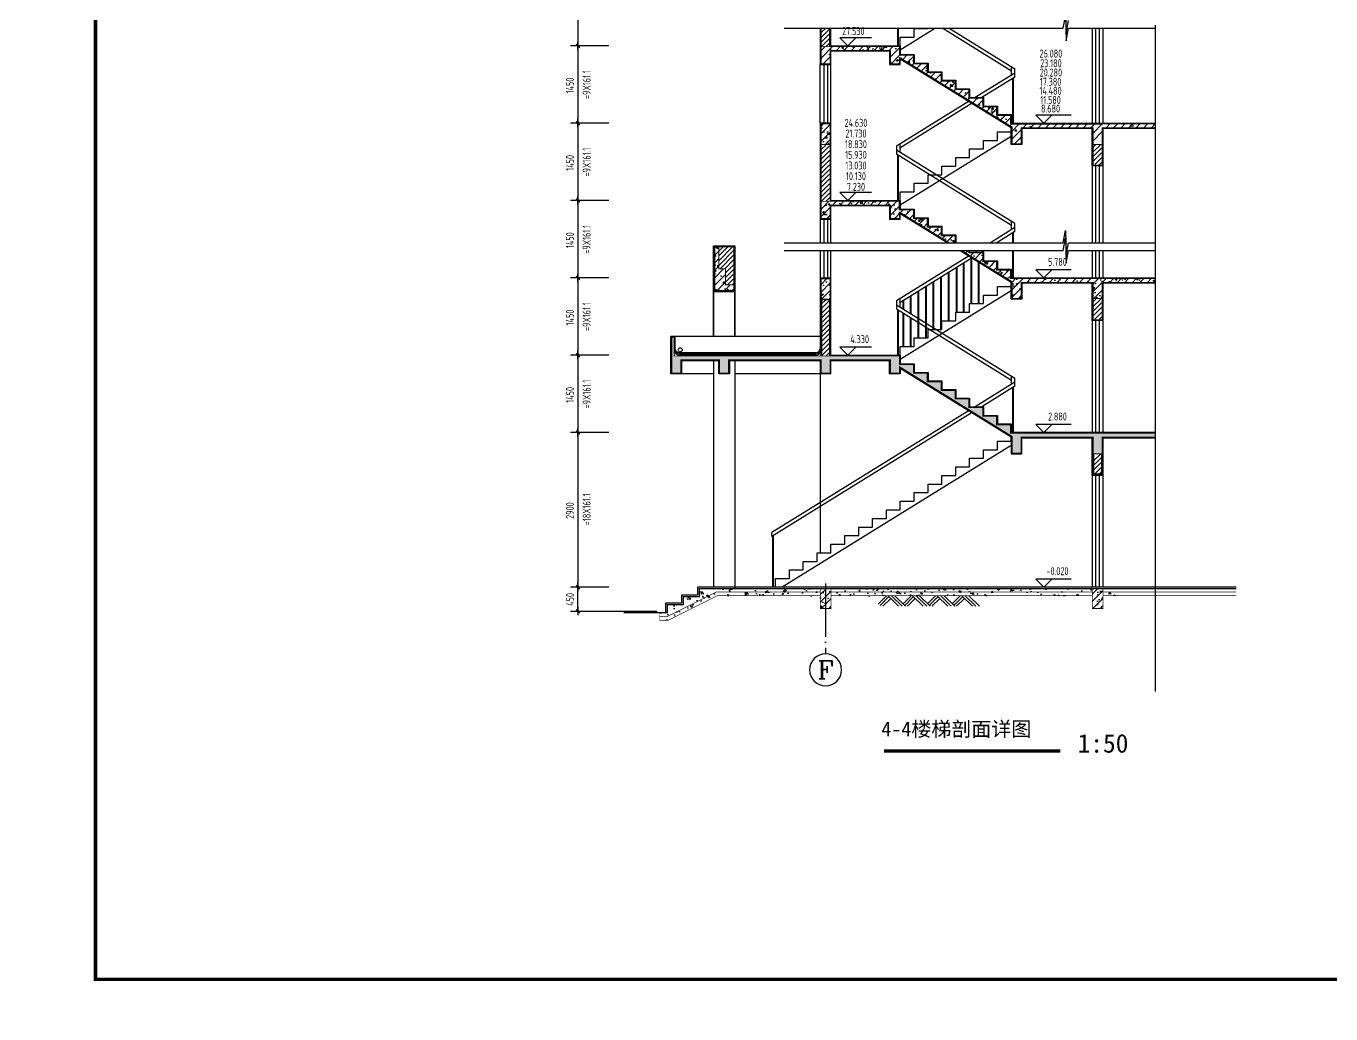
# Model space of a CAD drawing. Extents: x -726032 to 135930, y -151624 to 587044.
# Drawn here: x -246431 to -197503, y 262620 to 299664 of the extents above; entities that cross this region are included whole.
import ezdxf
from ezdxf.enums import TextEntityAlignment as Align

# ---------------------------------------------------------------- set-up
doc = ezdxf.new("R2010")
doc.units = 0
doc.header["$LTSCALE"] = 1000
doc.header["$MEASUREMENT"] = 0
doc.linetypes.add('DOTE', pattern=[2.42, 2, -0.2, 0.02, -0.2])
doc.layers.get('0').update_dxf_attribs({"linetype": 'CONTINUOUS'})
for name, color, linetype in [('AXIS', 245, 'CONTINUOUS'), ('AXIS_TEXT', 7, 'CONTINUOUS'), ('DOTE', 8, 'DOTE'), ('PUB_DIM', 245, 'CONTINUOUS'), ('PUB_TITLE', 1, 'CONTINUOUS'), ('WALL', 255, 'CONTINUOUS'), ('WINDOW', 155, 'CONTINUOUS'), ('WINDOW_TEXT', 7, 'CONTINUOUS'), ('构架', 4, 'CONTINUOUS')]:
    doc.layers.add(name, color=color, linetype=linetype)
doc.styles.add('-黑体', font='')
doc.styles.add('COMPLEX', font='COMPLEX')
doc.styles.add('DIM_FONT', font='isocp.shx', dxfattribs={"width": 0.8})
doc.styles.add('SIMPLEX', font='SIMPLEX.SHX')
doc.styles.get('-黑体').set_extended_font_data('SimHei')
pattern_1 = [(45, (-224101.57, 459835.21), (-141.42136, 141.42136), []), (50, (-224101.6, 459835.2), (717.2602, -62.7521), [75, -825]), (355, (-224101.6, 459835.2), (-138.7513, 752.192), [60, -660]), (100.4514, (-224041.8, 459830), (578.5094, 689.4395), [63.7402, -701.142]), (46.1842, (-224101.6, 460035.2), (1067.241, -165.519), [112.5, -1237.5]), (96.6356, (-224012.6, 460021.4), (934.663, 974.118), [95.61, -1051.713]), (351.1842, (-224101.6, 460035.2), (934.662, 974.1186), [90, -990]), (21, (-224001.6, 459985.2), (596.907, -402.6189), [75, -825]), (326, (-224001.6, 459985.2), (243.3153, 725.15), [60, -660]), (71.4514, (-223951.8, 459951.66), (840.2226, 322.5305), [63.7402, -701.142]), (37.5, (-224101.57, 459835.2), (12.15986, 332.89385), [0, -652, 0, -670, 0, -662.5]), (7.5, (-224101.57, 459835.2), (263.06954, 394.4117), [0, -382, 0, -637, 0, -252.5]), (327.5, (-224324.57, 459835.2), (533.82244, -22.55487), [0, -250, 0, -780, 0, -1035]), (317.5, (-224424.57, 459835.2), (583.1862, 100.105), [0, -325, 0, -518, 0, -735])]
pattern_2 = [(45, (-670256.32, 311824.95), (-88.388348, 88.388348), [])]

# ---------------------------------------------------------------- blocks, each defined once
blk = doc.blocks.new('_DIMX')
blk.add_line((-150, 0), (150, 0))
at = {"const_width": 50}
blk.add_lwpolyline([(-70, -70), (70, 70)], dxfattribs=at)
blk = doc.blocks.new('_AXISO')
blk.add_circle((0, 0), 0.5)
at = {"layer": 'AXIS_TEXT', "style": 'COMPLEX', "width": 1.041667}
blk.add_attdef('A', text='', height=0.56, dxfattribs=at).set_placement((-0.25, -0.28), (0.25, -0.28), align=Align.FIT)
blk = doc.blocks.new('_WBLK')
for p, q in [((-0.5, 0.5), (0.5, 0.5)), ((0.5, 0.167), (-0.5, 0.167)), ((0.5, -0.167), (-0.5, -0.167)), ((-0.5, -0.5), (0.5, -0.5))]:
    blk.add_line(p, q)
at = {"layer": 'WINDOW_TEXT', "style": 'SIMPLEX', "flags": 9}
blk.add_attdef('A', text='', height=1, dxfattribs=at).set_placement((0, 1.5), align=Align.MIDDLE)

msp = doc.modelspace()

# ---------------------------------------------------------------- hatches: boundary and pattern name
h = msp.add_hatch()
h.set_pattern_fill('AN31C', color=146, scale=1000, style=0)
h.set_pattern_definition(pattern_1)
h.paths.add_polyline_path([(-213679.4, 298893), (-216619.4, 298893), (-216619.4, 298253.5), (-216618.9, 298253), (-216279.9, 298253), (-216279.4, 298253.5), (-216279.4, 298753), (-214019.4, 298753), (-214019.4, 298253), (-213679.4, 298253), (-213679.4, 298492.8), (-209459.4, 295879.7), (-209459.4, 295993), (-209519.4, 295993), (-209519.4, 296315), (-210039.4, 296315), (-210039.4, 296637), (-210559.4, 296637), (-210559.4, 296959), (-211079.4, 296959), (-211079.4, 297281), (-211599.4, 297281), (-211599.4, 297603), (-212119.4, 297603), (-212119.4, 297925), (-212639.4, 297925), (-212639.4, 298247), (-213159.4, 298247), (-213159.4, 298569), (-213679.4, 298569)])
h = msp.add_hatch()
h.set_pattern_fill('AN31C', color=136, scale=1000, style=0)
h.set_pattern_definition(pattern_1)
h.paths.add_polyline_path([(-216619.4, 295223), (-216279.4, 295223), (-216279.4, 295993), (-216619.4, 295993)])
h = msp.add_hatch()
h.set_pattern_fill('ANSI31', color=136, scale=1000, style=0)
h.set_pattern_definition([(45, (-670256.32, 317624.95), (-88.388348, 88.388348), [])])
h.paths.add_polyline_path([(-216299.4, 295203), (-216599.4, 295203), (-216599.4, 293093), (-216299.4, 293093)])
h = msp.add_hatch()
h.set_pattern_fill('AN31C', color=136, scale=1000, style=0)
h.set_pattern_definition(pattern_1)
h.paths.add_polyline_path([(-213159.4, 292769), (-213679.4, 292769), (-213679.4, 293093), (-216619.4, 293093), (-216619.4, 292453), (-216279.4, 292453), (-216279.4, 292953), (-214019.4, 292953), (-214019.4, 292453), (-213679.4, 292453), (-213679.4, 292692.8), (-211816.1, 291539), (-211599.4, 291539), (-211599.4, 291803), (-212119.4, 291803), (-212119.4, 292125), (-212639.4, 292125), (-212639.4, 292447), (-213159.4, 292447)])
h = msp.add_hatch()
h.set_pattern_fill('AN31C', color=136, scale=1000, style=0)
h.set_pattern_definition(pattern_1)
h.paths.add_polyline_path([(-220209.4, 290562.3), (-220459.4, 290562.3), (-220459.4, 291382.3), (-220610.5, 291382.3), (-220610.5, 289753.1), (-219889.4, 289753.1), (-219889.4, 289962.3), (-220209.4, 289962.3)])
h.paths.add_polyline_path([(-216279.4, 290193), (-216619.4, 290193), (-216619.4, 289423), (-216279.4, 289423)])
h = msp.add_hatch()
h.set_pattern_fill('ANSI31', color=136, scale=1000, style=0)
h.set_pattern_definition(pattern_2)
h.paths.add_polyline_path([(-220209.4, 290562.3), (-220209.4, 289962.3), (-219889.4, 289962.3), (-219889.4, 291382.3), (-220459.4, 291382.3), (-220459.4, 290562.3)])
h = msp.add_hatch()
h.set_pattern_fill('AN31C', color=136, scale=1000, style=0)
h.set_pattern_definition(pattern_1)
h.paths.add_polyline_path([(-209519.4, 290193), (-209519.4, 290515), (-210039.4, 290515), (-210039.4, 290837), (-210559.4, 290837), (-210559.4, 291159), (-211079.4, 291159), (-211079.4, 291252.8), (-211353.9, 291252.8), (-209459.4, 290079.7), (-209459.4, 289453), (-209119.4, 289453), (-209119.4, 290053), (-206419.4, 290053), (-206419.4, 289453), (-206079.4, 289453), (-206079.4, 290053), (-204096.2, 290053), (-204096.2, 290193)])
h = msp.add_hatch()
h.set_pattern_fill('ANSI31', color=136, scale=1000, style=0)
h.set_pattern_definition(pattern_2)
h.paths.add_polyline_path([(-216299.4, 289403), (-216599.4, 289403), (-216599.4, 287293), (-216299.4, 287293)])
h = msp.add_hatch()
h.set_pattern_fill('AN31C', color=146, scale=1000, style=0)
h.set_pattern_definition(pattern_1)
h.paths.add_polyline_path([(-216619.4, 286653), (-216279.4, 286653), (-216279.4, 287153), (-214019.4, 287153), (-214019.4, 286653), (-213679.4, 286653), (-213679.4, 286892.8), (-209459.4, 284279.7), (-209459.4, 283653), (-209119.4, 283653), (-209119.4, 284253), (-206419.4, 284253), (-206419.4, 283623), (-206079.4, 283623), (-206079.4, 284253), (-204096.2, 284253), (-204096.2, 284393), (-209519.4, 284393), (-209519.4, 284715), (-210039.4, 284715), (-210039.4, 285037), (-210559.4, 285037), (-210559.4, 285359), (-211079.4, 285359), (-211079.4, 285681), (-211599.4, 285681), (-211599.4, 286003), (-212119.4, 286003), (-212119.4, 286325), (-212639.4, 286325), (-212639.4, 286647), (-213159.4, 286647), (-213159.4, 286969), (-213679.4, 286969), (-213679.4, 287293), (-222129.4, 287293), (-222129.4, 287992.3), (-222219.4, 287992.3), (-222219.4, 286652.3), (-221879.4, 286652.9), (-221879.4, 287153), (-220428.7, 287153), (-220428.7, 286652.3), (-220088.7, 286652.3), (-220088.7, 287153), (-216619.4, 287153)])
h = msp.add_hatch()
h.set_pattern_fill('AR-CONC', color=256, scale=100, style=0)
h.set_pattern_definition([(130, (-36491.4, 278813.4), (-717.2602, -62.7521), [75, -825]), (185, (-36491.4, 278813.4), (138.7513, 752.192), [60, -660]), (79.5486, (-36551.2, 278808.2), (-578.5094, 689.4395), [63.7402, -701.142]), (133.8158, (-36491.4, 279013.4), (-1067.241, -165.519), [112.5, -1237.5]), (83.3644, (-36580.4, 278999.6), (-934.6627, 974.118), [95.61, -1051.713]), (188.8158, (-36491.4, 279013.4), (-934.662, 974.1186), [90, -990]), (159, (-36591.4, 278963.4), (-596.907, -402.6189), [75, -825]), (214, (-36591.4, 278963.4), (-243.3153, 725.15), [60, -660]), (108.5486, (-36641.16, 278929.85), (-840.2226, 322.5305), [63.7402, -701.142]), (142.5, (-36491.42, 278813.4), (-12.15986, 332.89385), [0, -652, 0, -670, 0, -662.5]), (172.5, (-36491.42, 278813.4), (-263.06954, 394.4117), [0, -382, 0, -637, 0, -252.5]), (212.5, (-36268.42, 278813.4), (-533.82244, -22.55487), [0, -250, 0, -780, 0, -1035]), (222.5, (-36168.4, 278813.4), (-583.1862, 100.105), [0, -325, 0, -518, 0, -735])])
h.paths.add_polyline_path([(-221189.4, 278563), (-216649.4, 278563), (-216649.4, 278443), (-220543.4, 278443), (-222389.4, 277520), (-222679.3, 277520), (-222679.3, 277662.4), (-222389.4, 277662.2), (-222389.4, 277962.3), (-221789.4, 277962.3), (-221789.4, 278262.3), (-221189.4, 278262.3)])
h.paths.add_polyline_path([(-220543.4, 278443), (-216649.4, 278443), (-216649.4, 278303), (-220510.4, 278303), (-222356.4, 277380), (-222679.3, 277380), (-222679.3, 277520), (-222389.4, 277520)])
h.paths.add_polyline_path([(-216249.4, 278563), (-206449.4, 278563), (-206449.4, 278443), (-216249.4, 278443)])
h.paths.add_polyline_path([(-216249.4, 278443), (-206449.4, 278443), (-206449.4, 278303), (-216249.4, 278303)])
h = msp.add_hatch()
h.set_pattern_fill('AN31C', color=146, scale=1000, style=0)
h.set_pattern_definition(pattern_1)
h.paths.add_polyline_path([(-216649.4, 277823), (-216449.4, 277823), (-216449.4, 278563), (-216649.4, 278563)])
h.paths.add_polyline_path([(-216249.4, 278563), (-216449.4, 278563), (-216449.4, 277823), (-216249.4, 277823)])
h = msp.add_hatch()
h.set_pattern_fill('AN31C', color=136, scale=1000, style=0)
h.set_pattern_definition(pattern_1)
h.paths.add_polyline_path([(-206049.4, 278563), (-206449.4, 278563), (-206449.4, 277823), (-206049.4, 277823)])

# ---------------------------------------------------------------- linework, layer by layer
at = {"color": 0, "linetype": 'ByBlock'}
for p, q in [((-225738.6, 301822), (-225738.6, 298924)), ((-225738.6, 298922), (-225738.6, 296024)), ((-225738.6, 296022), (-225738.6, 293124)), ((-225738.6, 293122), (-225738.6, 290224)), ((-225738.6, 290222), (-225738.6, 287324)), ((-225738.6, 287322), (-225738.6, 284424)), ((-225738.6, 284422), (-225738.6, 278624)), ((-225738.6, 277724), (-225738.6, 278622))]:
    msp.add_line(p, q, dxfattribs=at)
at = {"color": 134}
for p, q in [((-207545.6, 299584.8), (-207453.6, 300038.7)), ((-207453.6, 300325), (-207435.5, 299397.8)), ((-207453.6, 300038.7), (-207435.5, 299111.6)), ((-207435.5, 299397.8), (-207339.6, 299871)), ((-207435.5, 299111.6), (-207339.6, 299584.8)), ((-207545.6, 291539), (-207453.6, 291993)), ((-207545.6, 291252.8), (-207453.6, 291706.7)), ((-207453.6, 291993), (-207435.5, 291065.8)), ((-207453.6, 291706.7), (-207435.5, 290779.6)), ((-207435.5, 291065.8), (-207339.6, 291539)), ((-207435.5, 290779.6), (-207339.6, 291252.8))]:
    msp.add_line(p, q, dxfattribs=at)
at = {"color": 136}
for p, q in [((-217998.6, 299584.8), (-207545.6, 299584.8)), ((-216649.4, 299584.8), (-216649.4, 298223)), ((-216599.4, 299431.2), (-216445.9, 299584.8)), ((-216599.4, 299254.5), (-216299.4, 299554.5)), ((-216249.4, 298923), (-216249.4, 299584.8)), ((-207339.6, 299584.8), (-204096.2, 299584.8)), ((-204096.2, 299700.3), (-204096.2, 274704.7)), ((-216599.4, 299077.7), (-216299.4, 299377.7)), ((-216599.4, 298900.9), (-216299.4, 299200.9)), ((-216430.6, 298893), (-216299.4, 299024.1)), ((-216249.4, 298223), (-216249.4, 298723)), ((-216649.4, 298223), (-216249.4, 298223)), ((-216619.4, 298253.5), (-216618.9, 298253)), ((-216279.4, 298253.5), (-216279.9, 298253)), ((-224573.6, 296023), (-226014.5, 296023)), ((-216249.4, 296023), (-216649.4, 296023)), ((-216649.4, 296023), (-216649.4, 293123)), ((-216249.4, 293123), (-216249.4, 296023)), ((-206399.4, 294958.8), (-206135.2, 295223)), ((-206399.4, 295135.5), (-206312, 295223)), ((-206399.4, 294782), (-206099.4, 295082)), ((-206399.4, 294605.2), (-206099.4, 294905.2)), ((-206354.9, 294473), (-206099.4, 294728.4)), ((-216649.4, 292423), (-216649.4, 291539)), ((-217998.6, 291539), (-207545.6, 291539)), ((-217998.6, 291252.8), (-207545.6, 291252.8)), ((-216649.4, 291252.8), (-216649.4, 287473)), ((-207339.6, 291539), (-204096.2, 291539)), ((-207339.6, 291252.8), (-204096.2, 291252.8)), ((-211291.9, 290756.8), (-211291.9, 288935)), ((-211267.4, 290772), (-211267.4, 288935)), ((-211008.5, 290932.3), (-211008.5, 289257)), ((-210983.9, 290947.5), (-210983.9, 289257)), ((-210725, 290828.1), (-210725, 289257)), ((-210700.5, 290812.9), (-210700.5, 289257)), ((-216649.4, 290223), (-216249.4, 290223)), ((-212142.4, 290230.2), (-212142.4, 288291)), ((-212117.8, 290245.4), (-212117.8, 288291)), ((-211858.9, 290405.7), (-211858.9, 288613)), ((-211834.4, 290420.9), (-211834.4, 288613)), ((-211550.9, 290596.5), (-211550.9, 288935)), ((-211526.4, 290611.6), (-211526.4, 288935)), ((-220649.4, 289714.1), (-219849.4, 289714.1)), ((-212992.8, 289703.6), (-212992.8, 287969)), ((-212968.3, 289718.8), (-212968.3, 287969)), ((-212709.3, 289879.1), (-212709.3, 287969)), ((-212684.8, 289894.3), (-212684.8, 287969)), ((-212425.8, 290054.7), (-212425.8, 288291)), ((-212401.3, 290069.8), (-212401.3, 288291)), ((-213559.8, 289352.5), (-213559.8, 289065.5)), ((-213535.2, 289367.7), (-213535.2, 289050.3)), ((-213276.3, 289528), (-213276.3, 288889.9)), ((-213251.8, 289543.2), (-213251.8, 288874.7)), ((-206399.4, 289158.8), (-206135.2, 289423)), ((-206399.4, 289335.5), (-206312, 289423)), ((-206399.4, 288982), (-206099.4, 289282)), ((-213559.8, 288915.5), (-213559.8, 287647)), ((-213535.2, 288900.3), (-213535.2, 287647)), ((-213276.3, 288739.9), (-213276.3, 287647)), ((-213251.8, 288724.7), (-213251.8, 287647)), ((-206399.4, 288805.2), (-206099.4, 289105.2)), ((-206354.9, 288673), (-206099.4, 288928.4)), ((-206178.1, 288673), (-206099.4, 288751.7)), ((-216649.4, 288022.3), (-222249.4, 288022.3)), ((-222249.4, 286622.3), (-222249.4, 288022.3)), ((-222099.4, 288022.3), (-222099.4, 287473)), ((-221949.4, 287424.5), (-216799.4, 287424.5)), ((-221949.4, 287378.8), (-216799.4, 287378.8)), ((-221949.4, 287323), (-216799.4, 287323)), ((-216249.4, 287323), (-213649.4, 287323)), ((-213649.4, 287323), (-213649.4, 286999)), ((-221849.4, 287123), (-220458.7, 287123)), ((-221849.4, 287123), (-221849.4, 286623)), ((-220649.4, 287123), (-220649.4, 278614.4)), ((-220458.7, 286622.3), (-220458.7, 287123)), ((-220058.7, 287123), (-216649.4, 287123)), ((-220058.7, 287123), (-220058.7, 286622.3)), ((-219849.4, 287123), (-219849.4, 278604)), ((-216649.4, 287123), (-216649.4, 279913)), ((-216249.4, 287123), (-214049.4, 287123)), ((-216249.4, 286623), (-216249.4, 287123)), ((-214049.4, 286623), (-214049.4, 287123)), ((-213649.4, 286999), (-213129.4, 286999)), ((-213649.4, 286839), (-209489.4, 284263)), ((-213649.4, 286839), (-213649.4, 286623)), ((-213129.4, 286999), (-213129.4, 286677)), ((-221849.4, 286623), (-222249.4, 286622.3)), ((-220649.4, 286623), (-221849.4, 286623)), ((-220058.7, 286622.3), (-220458.7, 286622.3)), ((-216249.4, 286623), (-219849.4, 286623)), ((-213649.4, 286623), (-214049.4, 286623)), ((-213129.4, 286677), (-212609.4, 286677)), ((-212609.4, 286677), (-212609.4, 286355)), ((-212609.4, 286355), (-212089.4, 286355)), ((-212089.4, 286355), (-212089.4, 286033)), ((-212089.4, 286033), (-211569.4, 286033)), ((-211569.4, 286033), (-211569.4, 285711)), ((-211569.4, 285711), (-211049.4, 285711)), ((-211049.4, 285711), (-211049.4, 285389)), ((-211049.4, 285389), (-210529.4, 285389)), ((-210529.4, 285389), (-210529.4, 285067)), ((-210529.4, 285067), (-210009.4, 285067)), ((-210009.4, 285067), (-210009.4, 284745)), ((-224573.6, 284423), (-226014.5, 284423)), ((-210009.4, 284745), (-209489.4, 284745)), ((-209489.4, 284745), (-209489.4, 284423)), ((-204096.2, 284423), (-209489.4, 284423)), ((-209489.4, 284263), (-209489.4, 283623)), ((-209089.4, 284223), (-206449.4, 284223)), ((-206449.4, 282823), (-206449.4, 284223)), ((-206049.4, 284223), (-204096.2, 284223)), ((-206049.4, 284223), (-206049.4, 282823)), ((-209089.4, 283623), (-209489.4, 283623)), ((-206399.4, 283358.8), (-206135.2, 283623)), ((-206399.4, 283182), (-206099.4, 283482)), ((-206399.4, 283005.2), (-206099.4, 283305.2)), ((-206049.4, 282823), (-206449.4, 282823)), ((-206354.9, 282873), (-206099.4, 283128.4)), ((-206178.1, 282873), (-206099.4, 282951.7))]:
    msp.add_line(p, q, dxfattribs=at)
at = {"color": 146}
for p, q in [((-213749.4, 299584.8), (-213749.4, 298923)), ((-213725.4, 299584.8), (-213725.4, 298923)), ((-212325.5, 299584.8), (-213649.4, 298765)), ((-212056.8, 299584.8), (-209480.1, 297989.2)), ((-211814.6, 299584.8), (-209357.2, 298063.1)), ((-224573.6, 298923), (-226014.5, 298923)), ((-214049.4, 298723), (-216249.4, 298723)), ((-214049.4, 298723), (-214049.4, 298223)), ((-214019.9, 298753), (-214019.4, 298752.5)), ((-213679.4, 298492.3), (-213679, 298492.6)), ((-214049.4, 298223), (-213649.4, 298223)), ((-213649.4, 298438.5), (-213649, 298438.7)), ((-213649.4, 298223), (-213649.4, 298438.5)), ((-213649, 298438.7), (-209489.4, 295863)), ((-209480.1, 297828.8), (-209480.1, 298139.2)), ((-209357.2, 297754.9), (-209357.2, 298063.1)), ((-209357.2, 297904.9), (-210836.2, 296989)), ((-209357.2, 297754.9), (-210594, 296989)), ((-209431.3, 296023), (-209431.3, 297708.7)), ((-209407.3, 296023), (-209407.3, 297723.5)), ((-211072, 296843), (-213792.9, 295158.2)), ((-210950.9, 296768), (-213670, 295084.3)), ((-213649.4, 292965), (-209489.4, 295541)), ((-209519.4, 295993), (-206049.4, 295993)), ((-209459.4, 295720.8), (-209187.2, 295993)), ((-209459.4, 295437.9), (-209119.4, 295777.9)), ((-209356, 295733.5), (-209307.8, 295790.9)), ((-209356, 295733.5), (-209296.2, 295728.3)), ((-209296.4, 295728.2), (-209307.9, 295790.9)), ((-209229.4, 295935.5), (-209229.4, 295935.5)), ((-209188.2, 295583.8), (-209188.2, 295583.8)), ((-209176.1, 295916.7), (-209176.1, 295916.7)), ((-209044.4, 295853), (-208904.4, 295993)), ((-209026.5, 295984.3), (-209026.5, 295984.3)), ((-208850.7, 295985.4), (-208850.7, 295985.4)), ((-208792, 295882.8), (-208722, 295909.7)), ((-208792, 295882.8), (-208747.8, 295853)), ((-208761.5, 295853), (-208621.5, 295993)), ((-208741.2, 295853), (-208722.2, 295909.7)), ((-208662.6, 295987.1), (-208662.6, 295987.1)), ((-208478.7, 295853), (-208338.7, 295993)), ((-208195.8, 295853), (-208055.8, 295993)), ((-207913, 295853), (-207773, 295993)), ((-207860.4, 295980.6), (-207860.4, 295980.6)), ((-207630.1, 295853), (-207490.1, 295993)), ((-207347.3, 295853), (-207207.3, 295993)), ((-207326.6, 295958), (-207326.6, 295958)), ((-207136.9, 295863.6), (-207136.9, 295863.6)), ((-207064.5, 295853), (-206924.5, 295993)), ((-206971.3, 295873), (-206971.3, 295873)), ((-206792.7, 295935.5), (-206792.7, 295935.5)), ((-206781.6, 295853), (-206641.6, 295993)), ((-206631.8, 295927.6), (-206631.8, 295927.6)), ((-206592.5, 295922.9), (-206592.5, 295922.9)), ((-206498.8, 295853), (-206358.8, 295993)), ((-206419.4, 295649.5), (-206075.9, 295993)), ((-206419.4, 295366.7), (-206079.4, 295706.7)), ((-206258.9, 295912.9), (-206258.9, 295912.9)), ((-206224.1, 295611.6), (-206224.1, 295611.6)), ((-206151.8, 295888.1), (-206151.8, 295888.1)), ((-206124.5, 295669.7), (-206124.5, 295669.7)), ((-205933.1, 295853), (-205793.1, 295993)), ((-205725.1, 295890.4), (-205725.1, 295890.4)), ((-205650.3, 295853), (-205510.3, 295993)), ((-205568.7, 295988.2), (-205568.7, 295988.2)), ((-205367.4, 295853), (-205227.4, 295993)), ((-205191.3, 295867.8), (-205191.3, 295867.8)), ((-205084.6, 295853), (-204944.6, 295993)), ((-205010.2, 295927.4), (-204947.2, 295993)), ((-205010.2, 295927.4), (-204921.2, 295913.6)), ((-204921.4, 295913.6), (-204930.6, 295993)), ((-204801.7, 295853), (-204661.7, 295993)), ((-204745.9, 295868.8), (-204745.9, 295868.8)), ((-204586.6, 295879.1), (-204586.6, 295879.1)), ((-204518.9, 295853), (-204378.9, 295993)), ((-204334.4, 295860.4), (-204334.4, 295860.4)), ((-204236, 295853), (-204096.2, 295992.8)), ((-204162.7, 295968.9), (-204162.7, 295968.9)), ((-213792.9, 295158.2), (-213792.9, 294859.8)), ((-213670, 295234.3), (-213670, 294933.7)), ((-209445.7, 295402.9), (-209445.7, 295402.9)), ((-209361.5, 295253), (-209119.4, 295495.1)), ((-209146.6, 295449.8), (-209119.4, 295478.1)), ((-209146.6, 295449.8), (-209119.4, 295445.6)), ((-209122.8, 295514.7), (-209122.8, 295514.7)), ((-206242.8, 295267.6), (-206242.8, 295267.6)), ((-206236.8, 295250.2), (-206236.8, 295250.2)), ((-206136.7, 295336.8), (-206136.7, 295336.8)), ((-206113.5, 295218.5), (-206113.5, 295218.5)), ((-209357.2, 292263.1), (-213792.9, 295009.8)), ((-209480.1, 292189.2), (-213792.9, 294859.8)), ((-213749.4, 294832.9), (-213749.4, 293123)), ((-213725.4, 294818), (-213725.4, 293123)), ((-206201.7, 294453), (-206079.4, 294575.3)), ((-224573.6, 293123), (-226014.5, 293123)), ((-214049.4, 292923), (-216249.4, 292923)), ((-213649.4, 292639), (-211873.1, 291539)), ((-209480.1, 292028.8), (-209480.1, 292339.2)), ((-209357.2, 291954.9), (-209357.2, 292263.1)), ((-209357.2, 292104.9), (-210271, 291539)), ((-209357.2, 291954.9), (-210028.8, 291539)), ((-209431.3, 291539), (-209431.3, 291908.7)), ((-209407.3, 291539), (-209407.3, 291923.5)), ((-211410.8, 291252.8), (-209489.4, 290063)), ((-210733.2, 291252.8), (-210836.2, 291189)), ((-210491, 291252.8), (-210594, 291189)), ((-209431.3, 290223), (-209431.3, 291252.8)), ((-209407.3, 290223), (-209407.3, 291252.8)), ((-211072, 291043), (-213792.9, 289358.2)), ((-210950.9, 290968), (-213670, 289284.3)), ((-224573.6, 290223), (-226014.5, 290223)), ((-209489.4, 289741), (-213649.4, 287165)), ((-213792.9, 289358.2), (-213792.9, 289059.8)), ((-213792.9, 289209.8), (-209357.2, 286463.1)), ((-213670, 289434.3), (-213670, 289133.7)), ((-213792.9, 289059.8), (-209480.1, 286389.2)), ((-213749.4, 289032.9), (-213749.4, 287323)), ((-213725.4, 289018), (-213725.4, 287323)), ((-224573.6, 287323), (-226014.5, 287323)), ((-209357.2, 286304.9), (-210836.2, 285389)), ((-209480.1, 286228.8), (-209480.1, 286539.2)), ((-209357.2, 286154.9), (-209357.2, 286463.1)), ((-209357.2, 286154.9), (-210594, 285389)), ((-209431.3, 284423), (-209431.3, 286108.7)), ((-209407.3, 284423), (-209407.3, 286123.5)), ((-211072, 285243), (-218461, 280667.5)), ((-210950.9, 285168), (-218461, 280517.5)), ((-209489.4, 283941), (-218077.5, 278623)), ((-209089.4, 283623), (-209089.4, 284223)), ((-218461, 280517.5), (-218461, 280667.5)), ((-218429.4, 278621), (-218429.4, 280537.1)), ((-218405.4, 278623), (-218405.4, 280551.9)), ((-224573.6, 278623), (-226014.5, 278623)), ((-226014.5, 277723), (-222764.9, 277723))]:
    msp.add_line(p, q, dxfattribs=at)
at = {"color": 2}
for p, q in [((-206449.4, 299584.8), (-206449.4, 296023)), ((-206316.1, 296023), (-206316.1, 299584.8)), ((-206182.7, 296023), (-206182.7, 299584.8)), ((-206049.4, 299584.8), (-206049.4, 296023)), ((-206449.4, 294423), (-206449.4, 291539)), ((-206316.1, 291539), (-206316.1, 294423)), ((-206182.7, 291539), (-206182.7, 294423)), ((-206049.4, 294423), (-206049.4, 291539)), ((-216516.1, 292423), (-216516.1, 291539)), ((-216382.7, 292423), (-216382.7, 291539)), ((-216249.4, 291539), (-216249.4, 292423)), ((-216516.1, 291252.8), (-216516.1, 290223)), ((-216382.7, 291252.8), (-216382.7, 290223)), ((-216249.4, 287323), (-216249.4, 291252.8)), ((-206449.4, 291252.8), (-206449.4, 290223)), ((-206316.1, 290223), (-206316.1, 291252.8)), ((-206182.7, 290223), (-206182.7, 291252.8)), ((-206049.4, 291252.8), (-206049.4, 290223))]:
    msp.add_line(p, q, dxfattribs=at)
for p, q in [((-216278.9, 298753), (-216279.4, 298752.5)), ((-216279.4, 298752.5), (-216278.9, 298753)), ((-220649.4, 291422.3), (-220649.4, 288022.3)), ((-220649.4, 291422.3), (-219849.4, 291422.3)), ((-219849.4, 288022.3), (-219849.4, 291422.3)), ((-209119.4, 289453), (-209089.4, 289453)), ((-201059.1, 278623), (-221249.4, 278623)), ((-221249.4, 278623), (-221249.4, 278322.3)), ((-205817.7, 278454.1), (-205828.7, 278359.1)), ((-205817.7, 278454.2), (-205739.8, 278373)), ((-221849.4, 278022.3), (-222449.4, 278022.3)), ((-222449.4, 278022.3), (-222449.4, 277662.3)), ((-221849.4, 278322.3), (-221849.4, 278022.3)), ((-221249.4, 278322.3), (-221849.4, 278322.3)), ((-214471, 278001.2), (-214169.2, 278303)), ((-214406.1, 277936.3), (-214074.6, 278267.7)), ((-214306.7, 277905.9), (-214009.8, 278202.8)), ((-213712.8, 277905.9), (-214109.9, 278303)), ((-213583, 277905.9), (-213980.1, 278303)), ((-213453.2, 277905.9), (-213850.3, 278303)), ((-213548.5, 278001.2), (-213246.7, 278303)), ((-213483.6, 277936.3), (-213152.2, 278267.7)), ((-213384.3, 277905.9), (-213087.3, 278202.8)), ((-212790.3, 277905.9), (-213187.4, 278303)), ((-212660.6, 277905.9), (-213057.7, 278303)), ((-212530.8, 277905.9), (-212927.9, 278303)), ((-212626.1, 278001.2), (-212324.3, 278303)), ((-212561.2, 277936.3), (-212229.7, 278267.7)), ((-212461.8, 277905.9), (-212164.9, 278202.8)), ((-211867.9, 277905.9), (-212265, 278303)), ((-211738.1, 277905.9), (-212135.2, 278303)), ((-211608.3, 277905.9), (-212005.4, 278303)), ((-211703.6, 278001.2), (-211401.8, 278303)), ((-211638.7, 277936.3), (-211307.3, 278267.7)), ((-211539.4, 277905.9), (-211242.4, 278202.8)), ((-210945.4, 277905.9), (-211342.5, 278303)), ((-210815.7, 277905.9), (-211212.8, 278303)), ((-210685.9, 277905.9), (-211083, 278303)), ((-205739.8, 278373), (-205828.7, 278359.2)), ((-205570.9, 278303), (-205631.3, 278326.2)), ((-205623.5, 278303), (-205631.3, 278326))]:
    msp.add_line(p, q)
at = {"color": 136}
for points, const_width in [([(-216619.4, 299584.8), (-216619.4, 298253.5)], 35), ([(-216299.4, 299584.8), (-216299.4, 298893)], 40), ([(-216279.4, 298253.5), (-216279.4, 298752.5)], 35), ([(-216618.9, 298253), (-216279.9, 298253)], 35), ([(-216619.4, 293093), (-216619.4, 295993), (-216279.4, 295993), (-216279.4, 293093)], 35), ([(-209519.4, 295993), (-204096.2, 295993)], 35), ([(-204096.2, 295853), (-206079.4, 295853), (-206079.4, 294453), (-206419.4, 294453), (-206419.4, 295853), (-209119.4, 295853), (-209119.4, 295253), (-209459.4, 295253), (-209459.4, 295879.7)], 35), ([(-206399.4, 295223), (-206099.4, 295223)], 35), ([(-219889.4, 289962.3), (-219889.4, 289753.1), (-220610.5, 289753.1), (-220610.5, 291382.3), (-220459.4, 291382.3)], 40), ([(-204096.2, 290053), (-206079.4, 290053), (-206079.4, 288653), (-206419.4, 288653), (-206419.4, 290053), (-209119.4, 290053), (-209119.4, 289453), (-209459.4, 289453), (-209459.4, 290079.7)], 35), ([(-216599.4, 287293), (-216599.4, 289403), (-216299.4, 289403), (-216299.4, 287293)], 40), ([(-206419.4, 289453), (-206079.4, 289453)], 35), ([(-204096.2, 284253), (-206079.4, 284253), (-206079.4, 282853), (-206419.4, 282853), (-206419.4, 284253), (-209119.4, 284253), (-209119.4, 283653), (-209459.4, 283653), (-209459.4, 284279.7), (-213679.4, 286892.8), (-213679.4, 286653), (-214019.4, 286653), (-214019.4, 287153), (-216279.4, 287153), (-216279.4, 286653), (-216619.4, 286653), (-216619.4, 287153), (-220088.7, 287153), (-220088.7, 286652.3), (-220428.7, 286652.3), (-220428.7, 287153), (-221879.4, 287153), (-221879.4, 286652.9), (-222219.4, 286652.3), (-222219.4, 287992.3), (-222129.4, 287992.3), (-222129.4, 287293), (-213679.4, 287293), (-213679.4, 286969), (-213159.4, 286969), (-213159.4, 286647), (-212639.4, 286647), (-212639.4, 286325), (-212119.4, 286325), (-212119.4, 286003), (-211599.4, 286003), (-211599.4, 285681), (-211079.4, 285681), (-211079.4, 285359), (-210559.4, 285359), (-210559.4, 285037), (-210039.4, 285037), (-210039.4, 284715), (-209519.4, 284715), (-209519.4, 284393), (-204096.2, 284393)], 35), ([(-206399.4, 283623), (-206399.4, 282873), (-206099.4, 282873), (-206099.4, 283623)], 40)]:
    msp.add_lwpolyline(points, dxfattribs=dict(at, const_width=const_width))
for points in [[(-216619.4, 298893), (-216619.4, 299584.8)], [(-216279.4, 299584.8), (-216279.4, 298893)], [(-209489.4, 296023), (-204096.2, 296023)], [(-204096.2, 295823), (-206049.4, 295823), (-206049.4, 294423), (-206449.4, 294423), (-206449.4, 295823), (-209089.4, 295823), (-209089.4, 295223), (-209489.4, 295223), (-209489.4, 295223), (-209489.4, 295863)], [(-220649.4, 288022.3), (-220649.4, 291422.3), (-219849.4, 291422.3), (-219849.4, 288022.3)], [(-216619.4, 287293), (-216619.4, 290193), (-216279.4, 290193), (-216279.4, 287293)], [(-209489.4, 290223), (-204096.2, 290223)], [(-204096.2, 290023), (-206049.4, 290023), (-206049.4, 288623), (-206449.4, 288623), (-206449.4, 290023), (-209089.4, 290023), (-209089.4, 289423), (-209489.4, 289423), (-209489.4, 289423), (-209489.4, 290063)], [(-204096.2, 284223), (-206049.4, 284223), (-206049.4, 282823)]]:
    msp.add_lwpolyline(points, dxfattribs=at)
at = {"color": 146}
for points in [[(-216249.4, 298923), (-213649.4, 298923), (-213649.4, 299247), (-213129.4, 299247), (-213129.4, 299569), (-212609.4, 299569), (-212609.4, 299584.8)], [(-216249.4, 298923), (-213649.4, 298923), (-213649.4, 298599), (-213129.4, 298599), (-213129.4, 298277), (-212609.4, 298277), (-212609.4, 297955), (-212089.4, 297955), (-212089.4, 297633), (-211569.4, 297633), (-211569.4, 297311), (-211049.4, 297311), (-211049.4, 296989), (-210529.4, 296989), (-210529.4, 296667), (-210009.4, 296667), (-210009.4, 296345), (-209489.4, 296345), (-209489.4, 296023), (-206049.4, 296023)], [(-216249.4, 298923), (-213649.4, 298923), (-213649.4, 298599), (-213129.4, 298599), (-213129.4, 298277), (-212609.4, 298277), (-212609.4, 297955), (-212089.4, 297955), (-212089.4, 297633), (-211569.4, 297633), (-211569.4, 297339)], [(-211049.4, 297052.8), (-211049.4, 296989), (-210529.4, 296989), (-210529.4, 296667), (-210009.4, 296667), (-210009.4, 296345), (-209489.4, 296345), (-209489.4, 296023), (-206049.4, 296023)], [(-216649.4, 296023), (-216649.4, 295223)], [(-216249.4, 295223), (-216249.4, 296023)], [(-212609.4, 293936.2), (-212609.4, 294091), (-212089.4, 294091), (-212089.4, 294413), (-211569.4, 294413), (-211569.4, 294735), (-211049.4, 294735), (-211049.4, 295057), (-210529.4, 295057), (-210529.4, 295379), (-210009.4, 295379), (-210009.4, 295701), (-209489.4, 295701), (-209489.4, 295863)], [(-216249.4, 293123), (-213649.4, 293123), (-213649.4, 293447), (-213129.4, 293447), (-213129.4, 293769), (-212609.4, 293769), (-212609.4, 293936.2)], [(-216649.4, 293123), (-216649.4, 292423), (-216249.4, 292423), (-216249.4, 292923)], [(-216249.4, 293123), (-213649.4, 293123), (-213649.4, 292799), (-213129.4, 292799), (-213129.4, 292477), (-212609.4, 292477), (-212609.4, 292155), (-212089.4, 292155), (-212089.4, 291833), (-211569.4, 291833), (-211569.4, 291539)], [(-213679.4, 292769), (-213679.4, 293093)], [(-213649.4, 292799), (-213649.4, 293123)], [(-214049.4, 292923), (-214049.4, 292423), (-213649.4, 292423), (-213649.4, 292639)], [(-211049.4, 291252.8), (-211049.4, 291189), (-210529.4, 291189), (-210529.4, 290867), (-210009.4, 290867), (-210009.4, 290545), (-209489.4, 290545), (-209489.4, 290223), (-206049.4, 290223)], [(-216649.4, 290223), (-216649.4, 289423)], [(-216249.4, 289423), (-216249.4, 290223)], [(-209489.4, 290223), (-209089.4, 290223)], [(-216249.4, 287323), (-213649.4, 287323), (-213649.4, 287647), (-213129.4, 287647), (-213129.4, 287969), (-212609.4, 287969), (-212609.4, 288291), (-212089.4, 288291), (-212089.4, 288613), (-211569.4, 288613), (-211569.4, 288935), (-211049.4, 288935), (-211049.4, 289257), (-210529.4, 289257), (-210529.4, 289579), (-210009.4, 289579), (-210009.4, 289901), (-209489.4, 289901), (-209489.4, 290063)], [(-216619.4, 289423), (-216279.4, 289423)], [(-216279.4, 287323), (-213649.4, 287323), (-213649.4, 286999), (-213129.4, 286999), (-213129.4, 286677), (-212609.4, 286677), (-212609.4, 286355), (-212089.4, 286355), (-212089.4, 286033), (-211569.4, 286033), (-211569.4, 285711), (-211049.4, 285711), (-211049.4, 285389), (-210529.4, 285389), (-210529.4, 285067), (-210009.4, 285067), (-210009.4, 284745), (-209489.4, 284745), (-209489.4, 284423), (-206049.4, 284423)], [(-209489.4, 284423), (-209089.4, 284423)], [(-213649.4, 281523), (-213649.4, 281847), (-213129.4, 281847), (-213129.4, 282169), (-212609.4, 282169), (-212609.4, 282491), (-212089.4, 282491), (-212089.4, 282813), (-211569.4, 282813), (-211569.4, 283135), (-211049.4, 283135), (-211049.4, 283457), (-210529.4, 283457), (-210529.4, 283779), (-210009.4, 283779), (-210009.4, 284101), (-209489.4, 284101), (-209489.4, 284263)], [(-209489.4, 284263), (-209489.4, 283623), (-209089.4, 283623), (-209089.4, 284223)], [(-206449.4, 284223), (-206449.4, 283623)], [(-206049.4, 283623), (-206049.4, 283623), (-206049.4, 284223)], [(-217809.4, 278945), (-217809.4, 279269), (-217289.4, 279269), (-217289.4, 279591), (-216769.4, 279591), (-216769.4, 279913), (-216249.4, 279913), (-216249.4, 280235), (-215729.4, 280235), (-215729.4, 280557), (-215209.4, 280557), (-215209.4, 280879), (-214689.4, 280879), (-214689.4, 281201), (-214169.4, 281201), (-214169.4, 281523), (-213649.4, 281523)], [(-218329.4, 278623), (-218329.4, 278945), (-217809.4, 278945)]]:
    msp.add_lwpolyline(points, dxfattribs=at)
at = {"color": 146, "const_width": 35}
for points in [[(-216619.4, 298893), (-213679.4, 298893)], [(-216278.9, 298753), (-214019.9, 298753)], [(-214019.4, 298752.5), (-214019.4, 298253)], [(-213679.4, 298893), (-213679.4, 298569)], [(-213679.4, 298569), (-213159.4, 298569)], [(-213679.4, 298253), (-213679.4, 298492.3)], [(-213679, 298492.6), (-209459.4, 295879.7)], [(-213159.4, 298569), (-213159.4, 298247)], [(-214019.4, 298253), (-213679.4, 298253)], [(-213159.4, 298247), (-212639.4, 298247)], [(-212639.4, 298247), (-212639.4, 297925)], [(-212639.4, 297925), (-212119.4, 297925)], [(-212119.4, 297925), (-212119.4, 297603)], [(-212119.4, 297603), (-211599.4, 297603)], [(-211599.4, 297603), (-211599.4, 297281)], [(-211599.4, 297281), (-211079.4, 297281)], [(-211079.4, 297281), (-211079.4, 296959)], [(-211079.4, 296959), (-210559.4, 296959)], [(-210559.4, 296959), (-210559.4, 296637)], [(-210559.4, 296637), (-210039.4, 296637)], [(-210039.4, 296637), (-210039.4, 296315)], [(-210039.4, 296315), (-209519.4, 296315)], [(-209519.4, 296315), (-209519.4, 295993)], [(-216619.4, 295223), (-216279.4, 295223)], [(-216619.4, 293093), (-213679.4, 293093), (-213679.4, 292769), (-213159.4, 292769), (-213159.4, 292447), (-212639.4, 292447), (-212639.4, 292125), (-212119.4, 292125), (-212119.4, 291803), (-211599.4, 291803), (-211599.4, 291539)], [(-216619.4, 293093), (-216619.4, 292453), (-216279.4, 292453), (-216279.4, 292953)], [(-216279.4, 292953), (-214019.4, 292953), (-214019.4, 292453), (-213679.4, 292453), (-213679.4, 292692.8)], [(-213679.4, 292692.8), (-211816.1, 291539)], [(-211353.9, 291252.8), (-209459.4, 290079.7)], [(-211079.4, 291252.8), (-211079.4, 291159), (-210559.4, 291159), (-210559.4, 290837), (-210039.4, 290837), (-210039.4, 290515), (-209519.4, 290515), (-209519.4, 290193), (-204096.2, 290193)], [(-206419.4, 283623), (-206079.4, 283623)]]:
    msp.add_lwpolyline(points, dxfattribs=at)
at = {"color": 136, "const_width": 40}
msp.add_lwpolyline([(-220209.4, 289962.3), (-219889.4, 289962.3), (-219889.4, 291382.3), (-220459.4, 291382.3), (-220459.4, 290562.3), (-220209.4, 290562.3)], close=True, dxfattribs=at)
for points, const_width in [([(-216449.4, 278563), (-221189.4, 278563), (-221189.4, 278262.3), (-221789.4, 278262.3), (-221789.4, 277962.3), (-222389.4, 277962.3), (-222389.4, 277662.2), (-224024.1, 277663)], 50), ([(-220543.4, 278443), (-222389.4, 277520)], 20), ([(-216649.4, 278443), (-220543.4, 278443)], 20), ([(-206419.4, 278563), (-216449.4, 278563)], 50), ([(-206449.4, 278443), (-216249.4, 278443)], 20), ([(-201049.4, 278563), (-206449.4, 278563)], 50), ([(-201049.4, 278443), (-206049.4, 278443)], 20), ([(-220510.4, 278303), (-222369, 277373.6)], 20), ([(-216649.4, 278303), (-220510.4, 278303)], 20), ([(-206449.4, 278303), (-216249.4, 278303)], 20), ([(-201049.4, 278303), (-206049.4, 278303)], 20), ([(-222342.2, 277380), (-222679.3, 277380), (-222679.3, 277662.4)], 20), ([(-222389.4, 277520), (-222679.3, 277520), (-222679.3, 277661.2)], 20)]:
    msp.add_lwpolyline(points, dxfattribs=dict(const_width=const_width))
at = {"color": 146, "const_width": 35}
for points in [[(-216249.4, 278563), (-216649.4, 278563), (-216649.4, 277823), (-216249.4, 277823)], [(-206049.4, 278564.6), (-206449.4, 278564.6), (-206449.4, 277823), (-206049.4, 277823)]]:
    msp.add_lwpolyline(points, close=True, dxfattribs=at)
at = {"color": 136}
msp.add_circle((-221903.1, 287524.6), 76, dxfattribs=at)
for centre, start, end in [((-221949.4, 287574.5), 180, 270), ((-221949.4, 287528.8), 180, 270), ((-221949.4, 287473), 180, 270), ((-216799.4, 287574.5), 270, 0), ((-216799.4, 287528.8), 270, 0), ((-216799.4, 287473), 270, 0)]:
    msp.add_arc(centre, 150, start, end, dxfattribs=at)
at = {"layer": 'DOTE'}
msp.add_line((-216449.4, 278766.3), (-216449.4, 276122.3), dxfattribs=at)
at = {"layer": 'PUB_DIM', "color": 134}
for p, q in [((-214728.4, 299223), (-215916.6, 299223)), ((-215616.6, 298923), (-215916.6, 299223)), ((-215316.6, 299223), (-215616.6, 298923)), ((-207240, 296323), (-208572.2, 296323)), ((-208272.2, 296023), (-208572.2, 296323)), ((-207972.2, 296323), (-208272.2, 296023)), ((-215616.6, 293123), (-215916.6, 293423)), ((-214728.4, 293423), (-215916.6, 293423)), ((-215316.6, 293423), (-215616.6, 293123)), ((-207240, 290523), (-208572.2, 290523)), ((-208272.2, 290223), (-208572.2, 290523)), ((-207972.2, 290523), (-208272.2, 290223)), ((-214728.4, 287623), (-215916.6, 287623)), ((-215616.6, 287323), (-215916.6, 287623)), ((-215316.6, 287623), (-215616.6, 287323)), ((-207240, 284723), (-208572.2, 284723)), ((-208272.2, 284423), (-208572.2, 284723)), ((-207972.2, 284723), (-208272.2, 284423)), ((-207240, 278923), (-208572.2, 278923)), ((-208272.2, 278623), (-208572.2, 278923)), ((-207972.2, 278923), (-208272.2, 278623))]:
    msp.add_line(p, q, dxfattribs=at)
at = {"layer": 'PUB_TITLE'}
for points, const_width in [([(-246431.3, 262619.9), (-149841.3, 262619.9), (-149841.3, 331655.6), (-246431.3, 331655.6)], 0.234), ([(-243831.3, 263919.9), (-151141.3, 263919.9), (-151141.3, 330355.6), (-243831.3, 330355.6)], 130)]:
    msp.add_lwpolyline(points, close=True, dxfattribs=dict(at, const_width=const_width))
at = {"layer": 'WALL'}
for p, q in [((-216649.4, 296023), (-216249.4, 296023)), ((-206449.4, 284223), (-206449.4, 282823)), ((-206049.4, 284223), (-206049.4, 282823)), ((-206449.4, 282823), (-206049.4, 282823))]:
    msp.add_line(p, q, dxfattribs=at)
at = {"layer": 'WALL', "color": 146}
msp.add_line((-216649.4, 292423), (-216249.4, 292423), dxfattribs=at)
at = {"layer": '构架', "const_width": 120}
msp.add_lwpolyline([(-214266.7, 272477.7), (-207643.9, 272477.7)], dxfattribs=at)

# ---------------------------------------------------------------- block references
at = {"color": 0, "linetype": 'ByBlock'}
for p, rotation in [((-225738.6, 298923), 270), ((-225738.6, 298923), 90), ((-225738.6, 296023), 270), ((-225738.6, 296023), 90), ((-225738.6, 293123), 90), ((-225738.6, 293123), 270), ((-225738.6, 290223), 270), ((-225738.6, 290223), 90), ((-225738.6, 287323), 90), ((-225738.6, 287323), 270), ((-225738.6, 284423), 270), ((-225738.6, 284423), 90), ((-225738.6, 278623), 90), ((-225738.6, 278623), 270), ((-225738.6, 277723), 270)]:
    msp.add_blockref('_DIMX', p, dxfattribs=dict(at, rotation=rotation))
at = {"layer": 'AXIS', "color": 144}
ref = msp.add_blockref('_AXISO', (-216449.4, 275522.3), dxfattribs=dict(at, xscale=-1200, yscale=1200, zscale=1200))
ref.add_attrib('A', 'F', dxfattribs={"layer": 'AXIS_TEXT', "height": 672, "style": 'COMPLEX', "width": 1.171875}).set_placement((-216749.4, 275186.3), (-216149.4, 275186.3), align=Align.FIT)
at = {"layer": 'WINDOW', "color": 146, "xscale": -2200, "yscale": 400.000000000029, "zscale": 2200, "rotation": 270}
msp.add_blockref('_WBLK', (-216449.4, 297123), dxfattribs=at)
at = {"layer": 'WINDOW', "xscale": -4200, "yscale": 400.0000000001164, "zscale": 4200, "rotation": 90}
for p in [(-206249.4, 286523), (-206249.4, 280723)]:
    msp.add_blockref('_WBLK', p, dxfattribs=at)

# ---------------------------------------------------------------- texts
at = {"color": 7, "style": 'DIM_FONT', "width": 0.8}
for s, p in [('1450', (-225888.6, 297139.5)), ('=9X161.1', (-225262.6, 296928.9)), ('=9X161.1', (-225262.6, 294028.9)), ('1450', (-225888.6, 294239.5)), ('=9X161.1', (-225262.6, 291128.9)), ('1450', (-225888.6, 291339.5)), ('=9X161.1', (-225262.6, 288228.9)), ('1450', (-225888.6, 288439.5)), ('=9X161.1', (-225262.6, 285328.9)), ('1450', (-225888.6, 285539.5)), ('=18X161.1', (-225262.6, 280947.4)), ('2900', (-225888.6, 281186.9)), ('450', (-225888.6, 277925))]:
    msp.add_text(s, height=300, rotation=90, dxfattribs=at).set_placement(p)
at = {"layer": 'AXIS', "style": '-黑体'}
for s, height, p in [('4-4楼梯剖面详图', 550, (-214359, 273029)), ('1:50', 700, (-207000.2, 272417.1))]:
    msp.add_text(s, height=height, dxfattribs=at).set_placement(p)
at = {"layer": 'PUB_DIM', "color": 134, "style": 'DIM_FONT', "width": 0.8}
for s, p in [('27.530', (-215411.8, 299477.3)), ('26.080', (-208001.3, 298632.5)), ('20.280', (-208001.3, 297923.9)), ('23.180', (-208001.3, 298271.7)), ('17.380', (-208014.4, 297576.1)), ('14.480', (-208014.4, 297241.4)), ('11.580', (-208014.4, 296893.6)), ('8.680', (-208014.4, 296572)), ('24.630', (-215312.2, 296035.8)), ('21.730', (-215312.2, 295635.8)), ('18.830', (-215312.2, 295235.8)), ('15.930', (-215312.2, 294835.8)), ('13.030', (-215312.2, 294435.8)), ('10.130', (-215312.2, 294035.8)), ('7.230', (-215312.2, 293635.8)), ('5.780', (-207756.1, 290823)), ('4.330', (-215172.5, 287923)), ('2.880', (-207756.1, 285023)), ('-0.020', (-207756.1, 279223))]:
    msp.add_text(s, height=300, dxfattribs=at).set_placement(p, align=Align.MIDDLE)

doc.saveas('drawing.dxf')
